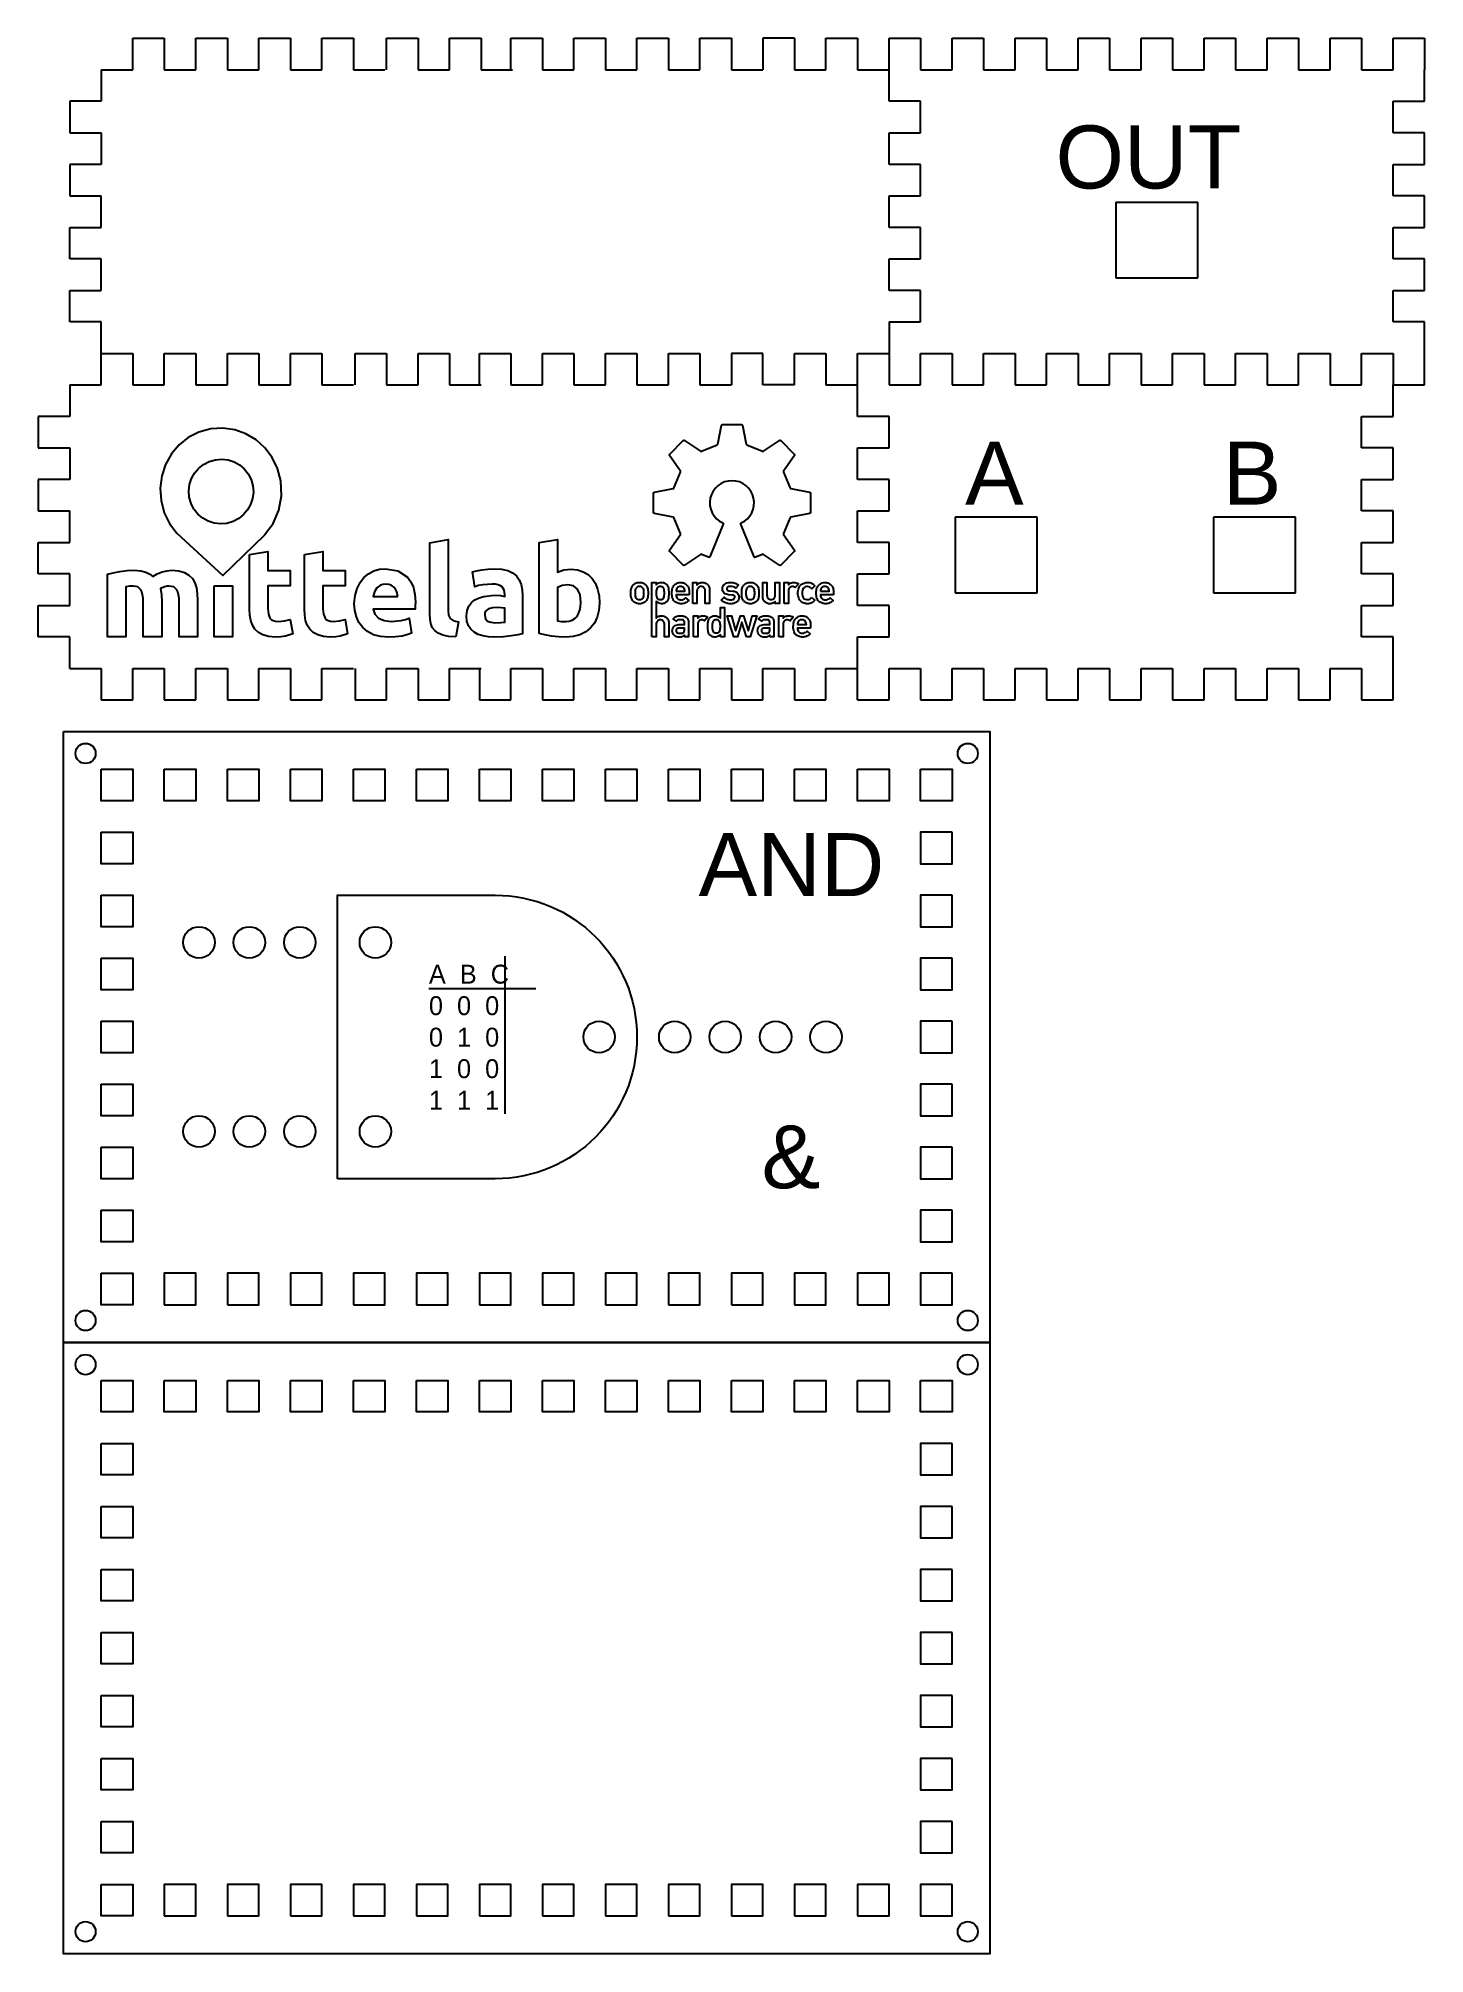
# Model space of a CAD drawing. Header units: millimetres. Extents: x -4 to 216, y 0 to 304.
import ezdxf

# ---------------------------------------------------------------- set-up
doc = ezdxf.new("R2010")
doc.units = ezdxf.units.MM
doc.layers.add('Mittelab logo', color=7, linetype='Continuous')
doc.layers.add('OSH logo', color=7, linetype='Continuous')
doc.styles.get("Standard").update_dxf_attribs({"font": 'Arial.ttf'})

msp = doc.modelspace()

# ---------------------------------------------------------------- linework, layer by layer
for p, q in [((10.91, 298.92), (10.91, 303.92)), ((10.91, 303.92), (15.91, 303.92)), ((15.91, 303.92), (15.91, 298.92)), ((20.91, 298.92), (20.91, 303.92)), ((20.91, 303.92), (25.91, 303.92)), ((25.91, 303.92), (25.91, 298.92)), ((30.91, 298.92), (30.91, 303.92)), ((30.91, 303.92), (35.91, 303.92)), ((35.91, 303.92), (35.91, 298.92)), ((40.91, 298.92), (40.91, 303.92)), ((40.91, 303.92), (45.91, 303.92)), ((45.91, 303.92), (45.91, 298.92)), ((51.18, 298.92), (51.18, 303.92)), ((51.18, 303.92), (56.18, 303.92)), ((56.18, 303.92), (56.18, 298.92)), ((61.18, 298.92), (61.18, 303.92)), ((61.18, 303.92), (66.18, 303.92)), ((66.18, 303.92), (66.18, 298.92)), ((70.91, 298.92), (70.91, 303.92)), ((70.91, 303.92), (75.91, 303.92)), ((70.91, 298.92), (70.91, 303.92)), ((70.91, 303.92), (75.91, 303.92)), ((75.91, 303.92), (75.91, 298.92)), ((75.91, 303.92), (75.91, 298.92)), ((80.91, 298.92), (80.91, 303.92)), ((80.91, 303.92), (85.91, 303.92)), ((80.91, 298.92), (80.91, 303.92)), ((80.91, 303.92), (85.91, 303.92)), ((85.91, 303.92), (85.91, 298.92)), ((85.91, 303.92), (85.91, 298.92)), ((90.91, 298.92), (90.91, 303.92)), ((90.91, 303.92), (95.91, 303.92)), ((95.91, 303.92), (95.91, 298.92)), ((100.91, 298.92), (100.91, 303.92)), ((100.91, 303.92), (105.91, 303.92)), ((105.91, 303.92), (105.91, 298.92)), ((115.91, 303.92), (110.91, 303.92)), ((110.91, 303.92), (110.91, 298.92)), ((115.91, 303.92), (115.91, 298.92)), ((120.91, 298.92), (120.91, 303.92)), ((120.91, 303.92), (125.91, 303.92)), ((125.91, 303.92), (125.91, 298.92)), ((130.91, 293.92), (130.91, 303.92)), ((130.91, 303.92), (135.91, 303.92)), ((135.91, 303.92), (135.91, 298.92)), ((140.91, 298.92), (140.91, 303.92)), ((140.91, 303.92), (145.91, 303.92)), ((145.91, 303.92), (145.91, 298.92)), ((150.91, 298.92), (150.91, 303.92)), ((150.91, 303.92), (155.91, 303.92)), ((155.91, 303.92), (155.91, 298.92)), ((160.91, 298.92), (160.91, 303.92)), ((160.91, 303.92), (165.91, 303.92)), ((165.91, 303.92), (165.91, 298.92)), ((170.91, 298.92), (170.91, 303.92)), ((170.91, 303.92), (175.91, 303.92)), ((175.91, 303.92), (175.91, 298.92)), ((180.91, 303.92), (185.91, 303.92)), ((180.91, 298.92), (180.91, 303.92)), ((185.91, 303.92), (185.91, 298.92)), ((190.91, 298.92), (190.91, 303.92)), ((190.91, 303.92), (195.91, 303.92)), ((195.91, 303.92), (195.91, 298.92)), ((200.91, 298.92), (200.91, 303.92)), ((200.91, 303.92), (205.91, 303.92)), ((205.91, 303.92), (205.91, 298.92)), ((210.91, 298.92), (210.91, 303.92)), ((210.91, 298.92), (210.91, 303.92)), ((210.91, 303.92), (215.91, 303.92)), ((215.91, 303.92), (215.91, 298.92)), ((5.91, 298.92), (10.91, 298.92)), ((5.91, 298.92), (5.91, 293.92)), ((10.91, 298.92), (10.91, 298.92)), ((10.91, 298.92), (10.91, 298.92)), ((15.91, 298.92), (20.91, 298.92)), ((25.91, 298.92), (30.91, 298.92)), ((30.91, 298.92), (30.91, 298.92)), ((30.91, 298.92), (30.91, 298.92)), ((35.91, 298.92), (40.91, 298.92)), ((45.91, 298.92), (50.91, 298.92)), ((51.18, 298.92), (51.18, 298.92)), ((51.18, 298.92), (51.18, 298.92)), ((56.18, 298.92), (61.18, 298.92)), ((66.18, 298.92), (71.18, 298.92)), ((70.91, 298.92), (70.91, 298.92)), ((70.91, 298.92), (70.91, 298.92)), ((70.91, 298.92), (70.91, 298.92)), ((70.91, 298.92), (70.91, 298.92)), ((75.91, 298.92), (80.91, 298.92)), ((75.91, 298.92), (80.91, 298.92)), ((85.91, 298.92), (90.91, 298.92)), ((85.91, 298.92), (90.91, 298.92)), ((90.91, 298.92), (90.91, 298.92)), ((90.91, 298.92), (90.91, 298.92)), ((95.91, 298.92), (100.91, 298.92)), ((105.91, 298.92), (110.91, 298.92)), ((110.91, 298.92), (110.91, 298.92)), ((110.91, 298.92), (110.91, 298.92)), ((115.91, 298.92), (120.91, 298.92)), ((125.91, 298.92), (130.91, 298.92)), ((135.91, 298.92), (140.91, 298.92)), ((145.91, 298.92), (150.91, 298.92)), ((155.91, 298.92), (160.91, 298.92)), ((165.91, 298.92), (170.91, 298.92)), ((175.91, 298.92), (180.91, 298.92)), ((185.91, 298.92), (190.91, 298.92)), ((195.91, 298.92), (200.91, 298.92)), ((205.91, 298.92), (210.91, 298.92)), ((215.91, 293.92), (215.91, 298.92)), ((5.91, 293.92), (0.91, 293.92)), ((0.91, 293.92), (0.91, 288.92)), ((135.91, 293.92), (130.91, 293.92)), ((135.91, 288.92), (135.91, 293.92)), ((210.91, 288.92), (210.91, 293.92)), ((210.91, 293.92), (215.91, 293.92)), ((0.91, 288.92), (5.91, 288.92)), ((5.91, 288.92), (5.91, 283.92)), ((130.91, 283.92), (130.91, 288.92)), ((130.91, 288.92), (135.91, 288.92)), ((215.91, 288.92), (210.91, 288.92)), ((215.91, 283.92), (215.91, 288.92)), ((5.91, 283.92), (0.91, 283.92)), ((0.91, 283.92), (0.91, 278.92)), ((135.91, 283.92), (130.91, 283.92)), ((135.91, 278.92), (135.91, 283.92)), ((210.91, 278.92), (210.91, 283.92)), ((210.91, 283.92), (215.91, 283.92)), ((0.91, 278.92), (5.91, 278.92)), ((5.91, 273.92), (5.91, 278.92)), ((130.91, 273.92), (130.91, 278.92)), ((130.91, 278.92), (135.91, 278.92)), ((166.91, 277.92), (179.91, 277.93)), ((166.91, 277.92), (166.91, 265.92)), ((179.91, 265.93), (179.91, 277.93)), ((215.91, 278.92), (210.91, 278.92)), ((215.91, 273.92), (215.91, 278.92)), ((0.91, 268.92), (0.91, 273.92)), ((0.91, 273.92), (5.91, 273.92)), ((135.91, 273.92), (130.91, 273.92)), ((135.91, 268.92), (135.91, 273.92)), ((210.91, 268.92), (210.91, 273.92)), ((210.91, 273.92), (215.91, 273.92)), ((5.91, 268.92), (0.91, 268.92)), ((5.91, 263.92), (5.91, 268.92)), ((130.91, 263.92), (130.91, 268.92)), ((130.91, 268.92), (135.91, 268.92)), ((215.91, 268.92), (210.91, 268.92)), ((215.91, 263.92), (215.91, 268.92)), ((166.91, 265.92), (179.91, 265.93)), ((0.91, 258.92), (0.91, 263.92)), ((0.91, 263.92), (5.91, 263.92)), ((135.91, 263.92), (130.91, 263.92)), ((135.91, 258.92), (135.91, 263.92)), ((210.91, 258.92), (210.91, 263.92)), ((210.91, 263.92), (215.91, 263.92)), ((5.91, 258.92), (0.91, 258.92)), ((5.91, 253.92), (5.91, 258.92)), ((130.91, 258.92), (135.91, 258.92)), ((130.91, 258.92), (130.91, 253.92)), ((215.91, 258.92), (210.91, 258.92)), ((215.91, 253.92), (215.91, 258.92)), ((5.91, 248.92), (5.91, 253.92)), ((5.91, 253.92), (10.91, 253.92)), ((10.91, 253.92), (10.91, 248.92)), ((15.91, 248.92), (15.91, 253.92)), ((15.91, 253.92), (20.91, 253.92)), ((20.91, 253.92), (20.91, 248.92)), ((25.91, 248.92), (25.91, 253.92)), ((25.91, 253.92), (30.91, 253.92)), ((30.91, 253.92), (30.91, 248.92)), ((35.91, 248.92), (35.91, 253.92)), ((35.91, 253.92), (40.91, 253.92)), ((40.91, 253.92), (40.91, 248.92)), ((46.18, 248.92), (46.18, 253.92)), ((46.18, 253.92), (51.18, 253.92)), ((51.18, 253.92), (51.18, 248.92)), ((56.18, 248.92), (56.18, 253.92)), ((56.18, 253.92), (61.18, 253.92)), ((61.18, 253.92), (61.18, 248.92)), ((65.91, 248.92), (65.91, 253.92)), ((65.91, 253.92), (70.91, 253.92)), ((65.91, 248.92), (65.91, 253.92)), ((65.91, 253.92), (70.91, 253.92)), ((70.91, 253.92), (70.91, 248.92)), ((70.91, 253.92), (70.91, 248.92)), ((75.91, 248.92), (75.91, 253.92)), ((75.91, 253.92), (80.91, 253.92)), ((75.91, 248.92), (75.91, 253.92)), ((75.91, 253.92), (80.91, 253.92)), ((80.91, 253.92), (80.91, 248.92)), ((80.91, 253.92), (80.91, 248.92)), ((85.91, 248.92), (85.91, 253.92)), ((85.91, 253.92), (90.91, 253.92)), ((90.91, 253.92), (90.91, 248.92)), ((95.91, 248.92), (95.91, 253.92)), ((95.91, 253.92), (100.91, 253.92)), ((100.91, 253.92), (100.91, 248.92)), ((110.91, 253.92), (105.91, 253.92)), ((105.91, 253.92), (105.91, 248.92)), ((110.91, 248.92), (110.91, 253.92)), ((115.91, 248.92), (115.91, 253.92)), ((115.91, 253.92), (120.91, 253.92)), ((120.91, 253.92), (120.91, 248.92)), ((125.91, 243.92), (125.91, 253.92)), ((125.91, 253.92), (130.91, 253.92)), ((130.91, 253.92), (130.91, 248.92)), ((135.91, 248.92), (135.91, 253.92)), ((135.91, 253.92), (140.91, 253.92)), ((140.91, 253.92), (140.91, 248.92)), ((145.91, 248.92), (145.91, 253.92)), ((145.91, 253.92), (150.91, 253.92)), ((150.91, 253.92), (150.91, 248.92)), ((155.91, 248.92), (155.91, 253.92)), ((155.91, 253.92), (160.91, 253.92)), ((160.91, 253.92), (160.91, 248.92)), ((165.91, 248.92), (165.91, 253.92)), ((165.91, 253.92), (170.91, 253.92)), ((170.91, 253.92), (170.91, 248.92)), ((175.91, 253.92), (180.91, 253.92)), ((175.91, 248.92), (175.91, 253.92)), ((180.91, 253.92), (180.91, 248.92)), ((185.91, 248.92), (185.91, 253.92)), ((185.91, 253.92), (190.91, 253.92)), ((190.91, 253.92), (190.91, 248.92)), ((195.91, 248.92), (195.91, 253.92)), ((195.91, 253.92), (200.91, 253.92)), ((200.91, 253.92), (200.91, 248.92)), ((205.91, 248.92), (205.91, 253.92)), ((205.91, 248.92), (205.91, 253.92)), ((205.91, 253.92), (210.91, 253.92)), ((210.91, 253.92), (210.91, 248.92)), ((215.91, 248.92), (215.91, 253.92)), ((0.91, 248.92), (0.91, 248.92)), ((0.91, 248.92), (0.91, 248.92)), ((0.91, 248.92), (0.91, 243.92)), ((0.91, 248.92), (5.91, 248.92)), ((10.91, 248.92), (15.91, 248.92)), ((20.91, 248.92), (25.91, 248.92)), ((25.91, 248.92), (25.91, 248.92)), ((25.91, 248.92), (25.91, 248.92)), ((30.91, 248.92), (35.91, 248.92)), ((40.91, 248.92), (45.91, 248.92)), ((46.18, 248.92), (46.18, 248.92)), ((46.18, 248.92), (46.18, 248.92)), ((51.18, 248.92), (56.18, 248.92)), ((61.18, 248.92), (66.18, 248.92)), ((65.91, 248.92), (65.91, 248.92)), ((65.91, 248.92), (65.91, 248.92)), ((65.91, 248.92), (65.91, 248.92)), ((65.91, 248.92), (65.91, 248.92)), ((70.91, 248.92), (75.91, 248.92)), ((70.91, 248.92), (75.91, 248.92)), ((80.91, 248.92), (85.91, 248.92)), ((80.91, 248.92), (85.91, 248.92)), ((85.91, 248.92), (85.91, 248.92)), ((85.91, 248.92), (85.91, 248.92)), ((90.91, 248.92), (95.91, 248.92)), ((100.91, 248.92), (105.91, 248.92)), ((105.91, 248.92), (105.91, 248.92)), ((105.91, 248.92), (105.91, 248.92)), ((115.91, 248.92), (110.91, 248.92)), ((120.91, 248.92), (125.91, 248.92)), ((130.91, 248.92), (135.91, 248.92)), ((140.91, 248.92), (145.91, 248.92)), ((150.91, 248.92), (155.91, 248.92)), ((160.91, 248.92), (165.91, 248.92)), ((170.91, 248.92), (175.91, 248.92)), ((180.91, 248.92), (185.91, 248.92)), ((190.91, 248.92), (195.91, 248.92)), ((200.91, 248.92), (205.91, 248.92)), ((210.91, 243.92), (210.91, 248.92)), ((210.91, 248.92), (215.91, 248.92)), ((0.91, 243.92), (-4.09, 243.92)), ((-4.09, 243.92), (-4.09, 238.92)), ((130.91, 243.92), (125.91, 243.92)), ((130.91, 238.92), (130.91, 243.92)), ((205.91, 238.92), (205.91, 243.92)), ((205.91, 243.92), (210.91, 243.92)), ((-4.09, 238.92), (0.91, 238.92)), ((0.91, 238.92), (0.91, 233.92)), ((125.91, 233.92), (125.91, 238.92)), ((125.91, 238.92), (130.91, 238.92)), ((210.91, 238.92), (205.91, 238.92)), ((210.91, 233.92), (210.91, 238.92)), ((0.91, 233.92), (-4.09, 233.92)), ((-4.09, 233.92), (-4.09, 228.92)), ((130.91, 233.92), (125.91, 233.92)), ((130.91, 228.92), (130.91, 233.92)), ((205.91, 228.92), (205.91, 233.92)), ((205.91, 233.92), (210.91, 233.92)), ((-4.09, 228.92), (0.91, 228.92)), ((0.91, 223.92), (0.91, 228.92)), ((125.91, 223.92), (125.91, 228.92)), ((125.91, 228.92), (130.91, 228.92)), ((210.91, 228.92), (205.91, 228.92)), ((210.91, 223.92), (210.91, 228.92)), ((154.41, 227.93), (141.41, 227.92)), ((141.41, 227.92), (141.41, 215.92)), ((154.41, 215.93), (154.41, 227.93)), ((182.41, 227.92), (182.41, 215.92)), ((195.41, 227.92), (182.41, 227.92)), ((195.41, 215.92), (195.41, 227.92)), ((-4.09, 218.92), (-4.09, 223.92)), ((-4.09, 223.92), (0.91, 223.92)), ((130.91, 223.92), (125.91, 223.92)), ((130.91, 218.92), (130.91, 223.92)), ((205.91, 218.92), (205.91, 223.92)), ((205.91, 223.92), (210.91, 223.92)), ((0.91, 218.92), (-4.09, 218.92)), ((0.91, 213.92), (0.91, 218.92)), ((125.91, 213.92), (125.91, 218.92)), ((125.91, 218.92), (130.91, 218.92)), ((210.91, 218.92), (205.91, 218.92)), ((210.91, 213.92), (210.91, 218.92)), ((141.41, 215.92), (154.41, 215.93)), ((182.41, 215.92), (195.41, 215.92)), ((-4.09, 208.92), (-4.09, 213.92)), ((-4.09, 213.92), (0.91, 213.92)), ((130.91, 213.92), (125.91, 213.92)), ((130.91, 208.92), (130.91, 213.92)), ((205.91, 208.92), (205.91, 213.92)), ((205.91, 213.92), (210.91, 213.92)), ((0.91, 208.92), (-4.09, 208.92)), ((0.91, 203.92), (0.91, 208.92)), ((125.91, 198.92), (125.91, 208.92)), ((125.91, 208.92), (130.91, 208.92)), ((210.91, 208.92), (205.91, 208.92)), ((210.91, 203.92), (210.91, 208.92)), ((0.91, 203.92), (0.91, 203.92)), ((0.91, 203.92), (0.91, 203.92)), ((0.91, 203.92), (5.91, 203.92)), ((5.91, 203.92), (5.91, 198.92)), ((10.91, 198.92), (10.91, 203.92)), ((10.91, 203.92), (15.91, 203.92)), ((15.91, 203.92), (15.91, 198.92)), ((20.91, 198.92), (20.91, 203.92)), ((20.91, 203.92), (25.91, 203.92)), ((25.91, 203.92), (25.91, 203.92)), ((25.91, 203.92), (25.91, 203.92)), ((25.91, 203.92), (25.91, 198.92)), ((30.91, 198.92), (30.91, 203.92)), ((30.91, 203.92), (35.91, 203.92)), ((35.91, 203.92), (35.91, 198.92)), ((40.91, 198.92), (40.91, 203.92)), ((40.91, 203.92), (45.91, 203.92)), ((46.18, 203.92), (46.18, 203.92)), ((46.18, 203.92), (46.18, 203.92)), ((46.18, 203.92), (46.18, 198.92)), ((51.18, 198.92), (51.18, 203.92)), ((51.18, 203.92), (56.18, 203.92)), ((56.18, 203.92), (56.18, 198.92)), ((61.18, 198.92), (61.18, 203.92)), ((61.18, 203.92), (66.18, 203.92)), ((65.91, 203.92), (65.91, 203.92)), ((65.91, 203.92), (65.91, 203.92)), ((65.91, 203.92), (65.91, 198.92)), ((65.91, 203.92), (65.91, 203.92)), ((65.91, 203.92), (65.91, 203.92)), ((65.91, 203.92), (65.91, 198.92)), ((70.91, 198.92), (70.91, 203.92)), ((70.91, 203.92), (75.91, 203.92)), ((70.91, 198.92), (70.91, 203.92)), ((70.91, 203.92), (75.91, 203.92)), ((75.91, 203.92), (75.91, 198.92)), ((75.91, 203.92), (75.91, 198.92)), ((80.91, 198.92), (80.91, 203.92)), ((80.91, 203.92), (85.91, 203.92)), ((80.91, 198.92), (80.91, 203.92)), ((80.91, 203.92), (85.91, 203.92)), ((85.91, 203.92), (85.91, 203.92)), ((85.91, 203.92), (85.91, 203.92)), ((85.91, 203.92), (85.91, 198.92)), ((90.91, 198.92), (90.91, 203.92)), ((90.91, 203.92), (95.91, 203.92)), ((95.91, 203.92), (95.91, 198.92)), ((100.91, 198.92), (100.91, 203.92)), ((100.91, 203.92), (105.91, 203.92)), ((105.91, 203.92), (105.91, 203.92)), ((105.91, 203.92), (105.91, 203.92)), ((105.91, 203.92), (105.91, 198.92)), ((110.91, 198.92), (110.91, 203.92)), ((110.91, 203.92), (115.91, 203.92)), ((115.91, 203.92), (115.91, 198.92)), ((120.91, 198.92), (120.91, 203.92)), ((120.91, 203.92), (125.91, 203.92)), ((130.91, 198.92), (130.91, 203.92)), ((130.91, 203.92), (135.91, 203.92)), ((135.91, 203.92), (135.91, 198.92)), ((140.91, 198.92), (140.91, 203.92)), ((140.91, 203.92), (145.91, 203.92)), ((145.91, 203.92), (145.91, 198.92)), ((150.91, 198.92), (150.91, 203.92)), ((150.91, 203.92), (155.91, 203.92)), ((155.91, 203.92), (155.91, 198.92)), ((160.91, 198.92), (160.91, 203.92)), ((160.91, 203.92), (165.91, 203.92)), ((165.91, 203.92), (165.91, 198.92)), ((170.91, 198.92), (170.91, 203.92)), ((170.91, 203.92), (175.91, 203.92)), ((175.91, 203.92), (175.91, 198.92)), ((180.91, 203.92), (185.91, 203.92)), ((180.91, 198.92), (180.91, 203.92)), ((185.91, 203.92), (185.91, 198.92)), ((190.91, 198.92), (190.91, 203.92)), ((190.91, 203.92), (195.91, 203.92)), ((195.91, 203.92), (195.91, 198.92)), ((200.91, 198.92), (200.91, 203.92)), ((200.91, 203.92), (205.91, 203.92)), ((205.91, 203.92), (205.91, 198.92)), ((210.91, 198.92), (210.91, 203.92)), ((5.91, 198.92), (10.91, 198.92)), ((15.91, 198.92), (20.91, 198.92)), ((25.91, 198.92), (30.91, 198.92)), ((35.91, 198.92), (40.91, 198.92)), ((46.18, 198.92), (51.18, 198.92)), ((56.18, 198.92), (61.18, 198.92)), ((65.91, 198.92), (70.91, 198.92)), ((65.91, 198.92), (70.91, 198.92)), ((75.91, 198.92), (80.91, 198.92)), ((75.91, 198.92), (80.91, 198.92)), ((85.91, 198.92), (90.91, 198.92)), ((95.91, 198.92), (100.91, 198.92)), ((105.91, 198.92), (110.91, 198.92)), ((115.91, 198.92), (120.91, 198.92)), ((125.91, 198.92), (130.91, 198.92)), ((135.91, 198.92), (140.91, 198.92)), ((145.91, 198.92), (150.91, 198.92)), ((155.91, 198.92), (160.91, 198.92)), ((165.91, 198.92), (170.91, 198.92)), ((175.91, 198.92), (180.91, 198.92)), ((185.91, 198.92), (190.91, 198.92)), ((195.91, 198.92), (200.91, 198.92)), ((205.91, 198.92), (210.91, 198.92))]:
    msp.add_line(p, q)
at = {"color": 5}
for p, q in [((69.93, 158.22), (69.93, 133.22)), ((57.89, 153.11), (74.89, 153.11))]:
    msp.add_line(p, q, dxfattribs=at)
for points in [[(-0.09, 193.92), (146.91, 193.92), (146.91, 96.92), (-0.09, 96.92)], [(5.91, 187.92), (10.91, 187.92), (10.91, 182.92), (5.91, 182.92)], [(15.91, 187.92), (20.91, 187.92), (20.91, 182.92), (15.91, 182.92)], [(25.91, 187.92), (30.91, 187.92), (30.91, 182.92), (25.91, 182.92)], [(35.91, 187.92), (40.91, 187.92), (40.91, 182.92), (35.91, 182.92)], [(45.91, 187.92), (50.91, 187.92), (50.91, 182.92), (45.91, 182.92)], [(55.91, 187.92), (60.91, 187.92), (60.91, 182.92), (55.91, 182.92)], [(65.91, 187.92), (70.91, 187.92), (70.91, 182.92), (65.91, 182.92)], [(75.91, 187.92), (80.91, 187.92), (80.91, 182.92), (75.91, 182.92)], [(85.91, 187.92), (90.91, 187.92), (90.91, 182.92), (85.91, 182.92)], [(95.91, 187.92), (100.91, 187.92), (100.91, 182.92), (95.91, 182.92)], [(105.91, 187.92), (110.91, 187.92), (110.91, 182.92), (105.91, 182.92)], [(115.91, 187.92), (120.91, 187.92), (120.91, 182.92), (115.91, 182.92)], [(125.91, 187.92), (130.91, 187.92), (130.91, 182.92), (125.91, 182.92)], [(135.91, 187.92), (140.91, 187.92), (140.91, 182.92), (135.91, 182.92)], [(5.91, 177.92), (10.91, 177.92), (10.91, 172.92), (5.91, 172.92)], [(5.91, 177.92), (10.91, 177.92), (10.91, 172.92), (5.91, 172.92)], [(140.91, 177.92), (135.91, 177.92), (135.91, 172.92), (140.91, 172.92)], [(140.91, 177.92), (135.91, 177.92), (135.91, 172.92), (140.91, 172.92)], [(5.91, 167.92), (10.91, 167.92), (10.91, 162.92), (5.91, 162.92)], [(140.91, 167.92), (135.91, 167.92), (135.91, 162.92), (140.91, 162.92)], [(5.91, 157.92), (10.91, 157.92), (10.91, 152.92), (5.91, 152.92)], [(140.91, 157.92), (135.91, 157.92), (135.91, 152.92), (140.91, 152.92)], [(5.91, 147.92), (10.91, 147.92), (10.91, 142.92), (5.91, 142.92)], [(140.91, 147.92), (135.91, 147.92), (135.91, 142.92), (140.91, 142.92)], [(5.91, 137.92), (10.91, 137.92), (10.91, 132.92), (5.91, 132.92)], [(140.91, 137.92), (135.91, 137.92), (135.91, 132.92), (140.91, 132.92)], [(5.91, 127.92), (10.91, 127.92), (10.91, 122.92), (5.91, 122.92)], [(140.91, 127.92), (135.91, 127.92), (135.91, 122.92), (140.91, 122.92)], [(5.91, 117.92), (10.91, 117.92), (10.91, 112.92), (5.91, 112.92)], [(140.91, 117.92), (135.91, 117.92), (135.91, 112.92), (140.91, 112.92)], [(5.91, 107.92), (10.91, 107.92), (10.91, 102.92), (5.91, 102.92)], [(15.91, 102.92), (20.91, 102.92), (20.91, 107.92), (15.91, 107.92)], [(25.91, 102.92), (30.91, 102.92), (30.91, 107.92), (25.91, 107.92)], [(35.91, 102.92), (40.91, 102.92), (40.91, 107.92), (35.91, 107.92)], [(45.91, 102.92), (50.91, 102.92), (50.91, 107.92), (45.91, 107.92)], [(55.91, 102.92), (60.91, 102.92), (60.91, 107.92), (55.91, 107.92)], [(65.91, 102.92), (70.91, 102.92), (70.91, 107.92), (65.91, 107.92)], [(75.91, 102.92), (80.91, 102.92), (80.91, 107.92), (75.91, 107.92)], [(85.91, 102.92), (90.91, 102.92), (90.91, 107.92), (85.91, 107.92)], [(95.91, 102.92), (100.91, 102.92), (100.91, 107.92), (95.91, 107.92)], [(105.91, 102.92), (110.91, 102.92), (110.91, 107.92), (105.91, 107.92)], [(115.91, 102.92), (120.91, 102.92), (120.91, 107.92), (115.91, 107.92)], [(125.91, 102.92), (130.91, 102.92), (130.91, 107.92), (125.91, 107.92)], [(140.91, 107.92), (135.91, 107.92), (135.91, 102.92), (140.91, 102.92)], [(-0.09, 96.92), (146.91, 96.92), (146.91, -0.08), (-0.09, -0.08)], [(5.91, 90.92), (10.91, 90.92), (10.91, 85.92), (5.91, 85.92)], [(15.91, 90.92), (20.91, 90.92), (20.91, 85.92), (15.91, 85.92)], [(25.91, 90.92), (30.91, 90.92), (30.91, 85.92), (25.91, 85.92)], [(35.91, 90.92), (40.91, 90.92), (40.91, 85.92), (35.91, 85.92)], [(45.91, 90.92), (50.91, 90.92), (50.91, 85.92), (45.91, 85.92)], [(55.91, 90.92), (60.91, 90.92), (60.91, 85.92), (55.91, 85.92)], [(65.91, 90.92), (70.91, 90.92), (70.91, 85.92), (65.91, 85.92)], [(75.91, 90.92), (80.91, 90.92), (80.91, 85.92), (75.91, 85.92)], [(85.91, 90.92), (90.91, 90.92), (90.91, 85.92), (85.91, 85.92)], [(95.91, 90.92), (100.91, 90.92), (100.91, 85.92), (95.91, 85.92)], [(105.91, 90.92), (110.91, 90.92), (110.91, 85.92), (105.91, 85.92)], [(115.91, 90.92), (120.91, 90.92), (120.91, 85.92), (115.91, 85.92)], [(125.91, 90.92), (130.91, 90.92), (130.91, 85.92), (125.91, 85.92)], [(135.91, 90.92), (140.91, 90.92), (140.91, 85.92), (135.91, 85.92)], [(5.91, 80.92), (10.91, 80.92), (10.91, 75.92), (5.91, 75.92)], [(5.91, 80.92), (10.91, 80.92), (10.91, 75.92), (5.91, 75.92)], [(140.91, 80.92), (135.91, 80.92), (135.91, 75.92), (140.91, 75.92)], [(140.91, 80.92), (135.91, 80.92), (135.91, 75.92), (140.91, 75.92)], [(5.91, 70.92), (10.91, 70.92), (10.91, 65.92), (5.91, 65.92)], [(140.91, 70.92), (135.91, 70.92), (135.91, 65.92), (140.91, 65.92)], [(5.91, 60.92), (10.91, 60.92), (10.91, 55.92), (5.91, 55.92)], [(140.91, 60.92), (135.91, 60.92), (135.91, 55.92), (140.91, 55.92)], [(5.91, 50.92), (10.91, 50.92), (10.91, 45.92), (5.91, 45.92)], [(140.91, 50.92), (135.91, 50.92), (135.91, 45.92), (140.91, 45.92)], [(5.91, 40.92), (10.91, 40.92), (10.91, 35.92), (5.91, 35.92)], [(140.91, 40.92), (135.91, 40.92), (135.91, 35.92), (140.91, 35.92)], [(5.91, 30.92), (10.91, 30.92), (10.91, 25.92), (5.91, 25.92)], [(140.91, 30.92), (135.91, 30.92), (135.91, 25.92), (140.91, 25.92)], [(5.91, 20.92), (10.91, 20.92), (10.91, 15.92), (5.91, 15.92)], [(140.91, 20.92), (135.91, 20.92), (135.91, 15.92), (140.91, 15.92)], [(5.91, 10.92), (10.91, 10.92), (10.91, 5.92), (5.91, 5.92)], [(15.91, 5.92), (20.91, 5.92), (20.91, 10.92), (15.91, 10.92)], [(25.91, 5.92), (30.91, 5.92), (30.91, 10.92), (25.91, 10.92)], [(35.91, 5.92), (40.91, 5.92), (40.91, 10.92), (35.91, 10.92)], [(45.91, 5.92), (50.91, 5.92), (50.91, 10.92), (45.91, 10.92)], [(55.91, 5.92), (60.91, 5.92), (60.91, 10.92), (55.91, 10.92)], [(65.91, 5.92), (70.91, 5.92), (70.91, 10.92), (65.91, 10.92)], [(75.91, 5.92), (80.91, 5.92), (80.91, 10.92), (75.91, 10.92)], [(85.91, 5.92), (90.91, 5.92), (90.91, 10.92), (85.91, 10.92)], [(95.91, 5.92), (100.91, 5.92), (100.91, 10.92), (95.91, 10.92)], [(105.91, 5.92), (110.91, 5.92), (110.91, 10.92), (105.91, 10.92)], [(115.91, 5.92), (120.91, 5.92), (120.91, 10.92), (115.91, 10.92)], [(125.91, 5.92), (130.91, 5.92), (130.91, 10.92), (125.91, 10.92)], [(140.91, 10.92), (135.91, 10.92), (135.91, 5.92), (140.91, 5.92)]]:
    msp.add_lwpolyline(points, close=True)
msp.add_lwpolyline([(43.41, 122.92), (43.41, 167.92), (68.41, 167.92, -1), (68.41, 122.92)], format="xyb", close=True, dxfattribs=at)
for centre, radius in [((3.41, 190.42), 1.6), ((143.41, 190.42), 1.6), ((21.41, 160.42), 2.5), ((29.41, 160.42), 2.5), ((37.41, 160.42), 2.5), ((49.41, 160.42), 2.5), ((84.91, 145.42), 2.5), ((96.91, 145.42), 2.5), ((104.91, 145.42), 2.5), ((112.91, 145.42), 2.5), ((120.91, 145.42), 2.5), ((21.41, 130.42), 2.5), ((29.41, 130.42), 2.5), ((37.41, 130.42), 2.5), ((49.41, 130.42), 2.5), ((3.41, 100.42), 1.6), ((143.41, 100.42), 1.6), ((3.41, 93.42), 1.6), ((143.41, 93.42), 1.6), ((3.41, 3.42), 1.6), ((143.41, 3.42), 1.6)]:
    msp.add_circle(centre, radius)
at = {"layer": 'Mittelab logo', "color": 5}
for points in [[(34.39, 233.69), (33.87, 235.64), (33.01, 237.39), (31.86, 238.91), (30.46, 240.17), (28.86, 241.13), (27.09, 241.77), (25.22, 242.05), (23.27, 241.93), (21.39, 241.41), (19.7, 240.55), (18.24, 239.38), (17.03, 237.95), (16.11, 236.3), (15.51, 234.49), (15.27, 232.55), (15.41, 230.54), (15.91, 228.63), (16.75, 226.91), (17.87, 225.4), (19.23, 224.15), (25.22, 218.66), (31.84, 225.13), (31.82, 225.14), (33.16, 226.94), (34.07, 229.02), (34.5, 231.29), (34.39, 233.69)], [(25.83, 226.94), (24.8, 226.86), (23.8, 226.99), (22.85, 227.3), (22, 227.78), (21.24, 228.41), (20.62, 229.19), (20.16, 230.08), (19.87, 231.08), (19.79, 232.12), (19.91, 233.12), (20.22, 234.06), (20.71, 234.92), (21.34, 235.67), (22.12, 236.29), (23.01, 236.75), (24.01, 237.04), (25.04, 237.12), (26.04, 237), (26.99, 236.69), (27.84, 236.21), (28.6, 235.57), (29.22, 234.8), (29.68, 233.9), (29.97, 232.9), (30.05, 231.87), (29.92, 230.87), (29.61, 229.93), (29.13, 229.07), (28.5, 228.32), (27.72, 227.7), (26.83, 227.23), (25.83, 226.94)], [(29.43, 222.02), (32.36, 222.49), (32.36, 219.44), (35.87, 219.44), (35.87, 217.01), (32.36, 217.01), (32.36, 213.38), (32.44, 212.55), (32.68, 211.91), (32.89, 211.67), (33.17, 211.5), (33.54, 211.39), (33.99, 211.36), (34.97, 211.45), (35.88, 211.7), (36.29, 209.42), (35.12, 209.04), (34.4, 208.92), (33.53, 208.89), (32.44, 208.97), (31.54, 209.22), (30.84, 209.6), (30.29, 210.12), (29.89, 210.76), (29.63, 211.52), (29.49, 212.39), (29.44, 213.34), (29.43, 222.02)], [(38.15, 222.02), (41.08, 222.49), (41.08, 219.44), (44.59, 219.44), (44.59, 217.01), (41.08, 217.01), (41.08, 213.38), (41.16, 212.55), (41.41, 211.91), (41.61, 211.67), (41.89, 211.5), (42.26, 211.39), (42.71, 211.36), (43.69, 211.45), (44.6, 211.7), (45, 209.42), (43.83, 209.04), (43.11, 208.92), (42.24, 208.89), (41.15, 208.97), (40.25, 209.22), (39.55, 209.6), (39, 210.12), (38.6, 210.76), (38.34, 211.52), (38.2, 212.39), (38.15, 213.34), (38.15, 222.02)], [(62.15, 208.92), (61, 209), (60.09, 209.19), (59.37, 209.5), (58.83, 209.91), (58.44, 210.42), (58.2, 211.03), (58.08, 211.72), (58.04, 212.51), (58.04, 223.87), (60.97, 224.35), (60.97, 213.1), (61.03, 212.39), (61.25, 211.86), (61.73, 211.51), (62.1, 211.39), (62.58, 211.33), (62.15, 208.92)], [(84.97, 214.28), (84.88, 213.1), (84.61, 212.05), (84.16, 211.12), (83.56, 210.35), (82.79, 209.72), (81.87, 209.25), (80.8, 208.96), (79.59, 208.86), (78.48, 208.91), (77.34, 209.04), (76.27, 209.23), (75.37, 209.45), (75.37, 223.89), (78.29, 224.36), (78.29, 219.21), (79.32, 219.54), (80.46, 219.66), (81.49, 219.56), (82.4, 219.27), (83.17, 218.8), (83.81, 218.17), (84.31, 217.4), (84.66, 216.48), (84.9, 215.44), (84.97, 214.28)], [(12.56, 214.4), (12.54, 215.06), (12.47, 215.61), (12.36, 216.06), (12.2, 216.4), (11.7, 216.84), (10.95, 216.99), (10.39, 216.96), (9.82, 216.89), (9.82, 208.92), (6.91, 208.92), (6.91, 218.89), (7.78, 219.1), (8.83, 219.3), (9.99, 219.44), (11.15, 219.49), (12.16, 219.42), (12.96, 219.21), (13.6, 218.9), (14.11, 218.53), (14.79, 218.93), (15.56, 219.23), (16.34, 219.42), (17.06, 219.49), (18.19, 219.4), (19.1, 219.15), (19.81, 218.74), (20.37, 218.17), (20.76, 217.49), (21.01, 216.68), (21.14, 215.77), (21.19, 214.75), (21.19, 208.92), (18.26, 208.92), (18.26, 214.4), (18.24, 215.06), (18.17, 215.61), (18.06, 216.06), (17.9, 216.4), (17.4, 216.84), (16.65, 216.99), (16.37, 216.96), (15.99, 216.87), (15.3, 216.58), (15.48, 215.62), (15.51, 214.55), (15.51, 208.92), (12.57, 208.92), (12.56, 214.4)], [(46.06, 214.21), (46.17, 215.5), (46.49, 216.62), (46.97, 217.56), (47.59, 218.34), (48.33, 218.94), (49.17, 219.38), (50.07, 219.65), (51, 219.74), (52.97, 219.4), (54.48, 218.4), (55.04, 217.65), (55.44, 216.74), (55.68, 215.67), (55.76, 214.44), (55.74, 213.87), (55.7, 213.33), (49.07, 213.33), (49.33, 212.52), (49.92, 211.9), (50.79, 211.5), (51.92, 211.37), (53.49, 211.52), (54.2, 211.69), (54.76, 211.89), (55.15, 209.51), (54.53, 209.28), (53.66, 209.06), (52.62, 208.91), (51.52, 208.85), (50.21, 208.96), (49.09, 209.26), (48.15, 209.75), (47.39, 210.39), (46.8, 211.18), (46.39, 212.08), (46.15, 213.11), (46.06, 214.21)], [(68.24, 219.73), (69.43, 219.65), (70.41, 219.43), (71.18, 219.07), (71.79, 218.59), (72.23, 217.98), (72.53, 217.25), (72.69, 216.41), (72.75, 215.49), (72.75, 209.42), (71.99, 209.27), (70.99, 209.09), (69.76, 208.95), (68.29, 208.9), (67.34, 208.94), (66.48, 209.08), (65.72, 209.31), (65.08, 209.65), (64.56, 210.12), (64.18, 210.7), (63.94, 211.42), (63.86, 212.28), (63.95, 213.12), (64.22, 213.81), (64.65, 214.38), (65.2, 214.81), (65.85, 215.13), (66.6, 215.35), (68.23, 215.52), (69.24, 215.47), (69.96, 215.34), (69.96, 215.65), (69.85, 216.32), (69.51, 216.85), (69.24, 217.04), (68.89, 217.18), (68.46, 217.27), (67.94, 217.29), (66.47, 217.19), (65.79, 217.06), (65.21, 216.88), (64.83, 219.23), (65.47, 219.4), (66.3, 219.55), (67.26, 219.67), (68.24, 219.73)], [(23.82, 217.01), (26.75, 217.01), (26.75, 208.92), (23.82, 208.92), (23.82, 217.01)], [(52.94, 215.33), (52.81, 216.06), (52.48, 216.68), (51.92, 217.13), (51.53, 217.26), (51.06, 217.3), (50.6, 217.26), (50.21, 217.14), (49.62, 216.69), (49.26, 216.06), (49.07, 215.32), (52.94, 215.33)], [(82.01, 214.37), (81.88, 215.6), (81.49, 216.48), (80.84, 217.01), (79.93, 217.19), (79.03, 217.07), (78.32, 216.78), (78.32, 211.45), (78.87, 211.38), (79.6, 211.36), (80.16, 211.41), (80.65, 211.56), (81.06, 211.82), (81.41, 212.18), (81.66, 212.63), (81.85, 213.14), (81.97, 213.72), (82.01, 214.37)], [(68.48, 211.17), (69.3, 211.19), (69.92, 211.25), (69.92, 213.47), (69.4, 213.55), (68.75, 213.59), (67.97, 213.54), (67.34, 213.35), (66.9, 212.98), (66.79, 212.72), (66.75, 212.39), (66.86, 211.81), (67.21, 211.44), (67.75, 211.23), (68.48, 211.17)]]:
    msp.add_lwpolyline(points, close=True, dxfattribs=at)
at = {"layer": 'OSH logo', "color": 5}
for points in [[(107.46, 227, 4.564396), (104.52, 227, -0.401467), (104.61, 226.8), (102.5, 221.63, -0.415695), (102.29, 221.55), (101.14, 222.02, 0.252019), (100.99, 222.01), (98.47, 220.3, -0.359432), (98.27, 220.32), (96.12, 222.47, -0.359432), (96.1, 222.68), (97.8, 225.19, 0.252019), (97.82, 225.35), (96.78, 227.85, 0.252019), (96.67, 227.94), (93.68, 228.52, -0.359432), (93.55, 228.68), (93.55, 231.72, -0.359432), (93.68, 231.87), (96.67, 232.45, 0.252019), (96.78, 232.55), (97.82, 235.05, 0.252019), (97.8, 235.2), (96.1, 237.72, -0.359432), (96.12, 237.92), (98.27, 240.07, -0.359432), (98.47, 240.09), (100.99, 238.39, 0.252019), (101.14, 238.37), (103.64, 239.41, 0.252019), (103.74, 239.52), (104.32, 242.51, -0.359432), (104.47, 242.64), (107.52, 242.64, -0.359432), (107.67, 242.51), (108.25, 239.52, 0.252019), (108.35, 239.41), (110.85, 238.37, 0.252019), (111, 238.39), (113.51, 240.09, -0.359432), (113.72, 240.07), (115.87, 237.92, -0.359432), (115.89, 237.72), (114.19, 235.2, 0.252019), (114.17, 235.05), (115.21, 232.55, 0.252019), (115.32, 232.45), (118.31, 231.87, -0.359432), (118.44, 231.72), (118.44, 228.68, -0.359432), (118.31, 228.52), (115.32, 227.94, 0.252019), (115.21, 227.85), (114.17, 225.35, 0.252019), (114.19, 225.19), (115.89, 222.68, -0.359432), (115.87, 222.47), (113.72, 220.32, -0.359432), (113.51, 220.3), (111, 222.01, 0.252019), (110.85, 222.02), (109.7, 221.55, -0.415695), (109.49, 221.63), (107.38, 226.8, -0.401467)], [(89.94, 215.88, -0.025798), (89.96, 216.34, -0.049993), (90.03, 216.67, -0.108271), (90.3, 217.15, -0.045718), (90.47, 217.3, -0.033278), (90.68, 217.44, -0.075901), (90.96, 217.54, -0.05339), (91.31, 217.57, -0.053806), (91.66, 217.54, -0.074871), (91.94, 217.44, -0.032985), (92.16, 217.3, -0.045298), (92.32, 217.15, -0.108967), (92.6, 216.67, -0.049567), (92.66, 216.34, -0.025562), (92.68, 215.88, -0.025205), (92.66, 215.4, -0.049809), (92.6, 215.07, -0.108967), (92.32, 214.6, -0.047852), (92.16, 214.45, -0.035401), (91.94, 214.31, -0.073595), (91.66, 214.21, -0.052627), (91.31, 214.17, -0.052219), (90.96, 214.21, -0.074608), (90.68, 214.31, -0.035703), (90.47, 214.45, -0.04827), (90.3, 214.6, -0.108271), (90.03, 215.07, -0.050237), (89.96, 215.4, -0.025438), (89.94, 215.88)], [(92.02, 215.87, 0.017641), (92.01, 216.18, 0.041165), (91.98, 216.38, 0.088584), (91.85, 216.66, 0.133632), (91.63, 216.84, 0.107368), (91.31, 216.91, 0.107256), (91, 216.84, 0.137012), (90.78, 216.66, 0.099637), (90.65, 216.38, 0.037725), (90.62, 216.18, 0.016433), (90.61, 215.88, 0.01603), (90.62, 215.57, 0.037467), (90.65, 215.36, 0.103158), (90.78, 215.08, 0.137012), (91, 214.9, 0.107256), (91.31, 214.84, 0.107368), (91.63, 214.9, 0.133632), (91.85, 215.08, 0.091412), (91.98, 215.36, 0.041137), (92.01, 215.56, 0.017697), (92.02, 215.87)], [(93.29, 208.92), (93.29, 217.53), (93.96, 217.53), (93.96, 217.19, -0.104802), (94.35, 217.48, -0.10736), (94.82, 217.57, -0.057622), (95.1, 217.54, -0.070013), (95.35, 217.45, -0.101715), (95.71, 217.14, -0.114883), (95.9, 216.72, -0.034464), (95.94, 216.39, -0.014023), (95.95, 215.87, -0.014081), (95.94, 215.35, -0.034184), (95.9, 215.02, -0.117354), (95.71, 214.6, -0.106609), (95.35, 214.29, -0.068697), (95.1, 214.2, -0.056215), (94.82, 214.17, -0.119691), (94.36, 214.28, -0.074769), (93.96, 214.56), (93.96, 211.89), (93.97, 211.89, -0.120591), (94.35, 212.19, -0.107855), (94.84, 212.28, -0.09484), (95.22, 212.21, -0.077755), (95.59, 211.99, -0.124606), (95.86, 211.63, -0.05466), (95.93, 211.4, -0.044886), (95.95, 211.13), (95.95, 208.92), (95.28, 208.92), (95.28, 210.9, 0.085931), (95.23, 211.2, 0.111411), (95.09, 211.43, 0.1026), (94.88, 211.57, 0.097115), (94.62, 211.62, 0.095603), (94.36, 211.57, 0.104096), (94.15, 211.43, 0.111411), (94.01, 211.2, 0.085931), (93.96, 210.9), (93.96, 208.92), (93.29, 208.92)], [(94.62, 214.84, 0.05256), (94.83, 214.86, 0.077179), (95, 214.92, 0.201851), (95.18, 215.16, 0.071312), (95.28, 215.87, 0.07085), (95.18, 216.58, 0.2015), (95, 216.82, 0.077595), (94.83, 216.88, 0.052927), (94.62, 216.91, 0.054855), (94.41, 216.88, 0.079892), (94.24, 216.82, 0.200312), (94.06, 216.57, 0.067776), (93.96, 215.87, 0.068075), (94.06, 215.17, 0.20057), (94.24, 214.92, 0.079622), (94.41, 214.86, 0.05461), (94.62, 214.84)], [(99.19, 215.62), (97.12, 215.62, 0.08687), (97.17, 215.26, 0.12203), (97.34, 215.01, 0.100797), (97.59, 214.85, 0.087141), (97.91, 214.8, 0.10511), (98.3, 214.88, 0.095394), (98.64, 215.12), (99.12, 214.71, -0.056475), (98.86, 214.46, -0.064966), (98.57, 214.3, -0.095843), (97.92, 214.17, -0.081251), (97.42, 214.26, -0.070681), (96.93, 214.5, -0.087619), (96.72, 214.71, -0.070054), (96.57, 215.01, -0.049933), (96.48, 215.39, -0.034871), (96.45, 215.86, -0.033432), (96.48, 216.31, -0.046122), (96.56, 216.68, -0.062341), (96.7, 216.98, -0.077018), (96.89, 217.2, -0.079416), (97.35, 217.48, -0.09631), (97.82, 217.57, -0.095434), (98.33, 217.48, -0.093203), (98.78, 217.19, -0.112595), (99.08, 216.75, -0.096046), (99.19, 216.17), (99.19, 215.62)], [(97.12, 216.17), (98.52, 216.17, 0.077957), (98.46, 216.5, 0.107673), (98.31, 216.74, 0.103117), (98.09, 216.89, 0.097554), (97.82, 216.94, 0.096545), (97.55, 216.89, 0.103613), (97.32, 216.74, 0.109745), (97.17, 216.5, 0.079566), (97.12, 216.17)], [(99.77, 214.21), (99.77, 217.53), (100.44, 217.53), (100.44, 217.18), (100.45, 217.18, -0.120591), (100.82, 217.48, -0.107855), (101.32, 217.57, -0.09484), (101.7, 217.5, -0.077755), (102.06, 217.28, -0.124606), (102.33, 216.92, -0.05466), (102.4, 216.69, -0.044886), (102.42, 216.42), (102.42, 214.21), (101.76, 214.21), (101.76, 216.19, 0.085931), (101.71, 216.49, 0.111411), (101.57, 216.72, 0.1026), (101.36, 216.86, 0.097115), (101.1, 216.91, 0.095603), (100.84, 216.86, 0.104096), (100.63, 216.72, 0.111411), (100.49, 216.49, 0.085931), (100.44, 216.19), (100.44, 214.21), (99.77, 214.21)], [(104.27, 214.76), (104.74, 215.23, 0.098037), (105.22, 214.91, 0.097878), (105.79, 214.8, 0.056172), (106.05, 214.83, 0.075268), (106.26, 214.91, 0.132275), (106.4, 215.04, 0.134354), (106.45, 215.23, 0.106629), (106.42, 215.36, 0.12069), (106.34, 215.45, 0.09047), (106.22, 215.52, 0.056428), (106.04, 215.55), (105.45, 215.61, -0.076036), (105.07, 215.69, -0.087673), (104.76, 215.88, -0.11727), (104.56, 216.17, -0.097174), (104.49, 216.55, -0.109618), (104.58, 216.99, -0.128921), (104.85, 217.31, -0.087276), (105.25, 217.51, -0.071696), (105.73, 217.57, -0.040768), (106.14, 217.54, -0.053284), (106.48, 217.45, -0.080906), (107.03, 217.12), (106.62, 216.63, 0.052362), (106.21, 216.86, 0.098217), (105.73, 216.94, 0.061601), (105.46, 216.92, 0.121953), (105.29, 216.83, 0.221335), (105.16, 216.54, 0.109495), (105.18, 216.44, 0.089007), (105.25, 216.34, 0.118386), (105.39, 216.27, 0.058649), (105.6, 216.23), (106.15, 216.19, -0.036942), (106.39, 216.16, -0.047659), (106.59, 216.09, -0.126346), (106.89, 215.87, -0.088076), (107.06, 215.56, -0.08029), (107.11, 215.2, -0.123749), (107.01, 214.76, -0.1267), (106.71, 214.44, -0.080762), (106.27, 214.24, -0.066626), (105.74, 214.17, -0.097228), (104.96, 214.32, -0.092697), (104.27, 214.76)], [(107.53, 215.88, -0.025798), (107.55, 216.34, -0.049993), (107.61, 216.67, -0.108271), (107.89, 217.15, -0.045718), (108.05, 217.3, -0.033278), (108.27, 217.44, -0.075901), (108.55, 217.54, -0.05339), (108.9, 217.57, -0.053806), (109.25, 217.54, -0.074871), (109.53, 217.44, -0.032985), (109.74, 217.3, -0.045298), (109.91, 217.15, -0.108967), (110.18, 216.67, -0.049567), (110.25, 216.34, -0.025562), (110.27, 215.88, -0.025205), (110.25, 215.4, -0.049809), (110.18, 215.07, -0.108967), (109.91, 214.6, -0.047852), (109.74, 214.45, -0.035401), (109.53, 214.31, -0.073595), (109.25, 214.21, -0.052627), (108.9, 214.17, -0.052219), (108.55, 214.21, -0.074608), (108.27, 214.31, -0.035703), (108.05, 214.45, -0.04827), (107.89, 214.6, -0.108271), (107.61, 215.07, -0.050237), (107.55, 215.4, -0.025438), (107.53, 215.88)], [(109.6, 215.87, 0.017641), (109.59, 216.18, 0.041165), (109.56, 216.38, 0.088584), (109.44, 216.66, 0.133632), (109.21, 216.84, 0.107368), (108.9, 216.91, 0.107256), (108.58, 216.84, 0.137012), (108.36, 216.66, 0.099637), (108.23, 216.38, 0.037725), (108.21, 216.18, 0.016433), (108.2, 215.88, 0.01603), (108.21, 215.57, 0.037467), (108.23, 215.36, 0.103158), (108.36, 215.08, 0.137012), (108.58, 214.9, 0.107256), (108.9, 214.84, 0.107368), (109.21, 214.9, 0.133632), (109.44, 215.08, 0.091412), (109.56, 215.36, 0.041137), (109.59, 215.56, 0.017697), (109.6, 215.87)], [(110.87, 215.33), (110.87, 217.53), (111.54, 217.53), (111.54, 215.55, 0.085654), (111.59, 215.25, 0.11271), (111.73, 215.03, 0.103765), (111.94, 214.89, 0.094876), (112.2, 214.84, 0.096378), (112.46, 214.89, 0.10228), (112.67, 215.03, 0.11271), (112.81, 215.25, 0.085654), (112.86, 215.55), (112.86, 217.53), (113.53, 217.53), (113.53, 214.21), (112.86, 214.21), (112.86, 214.56), (112.85, 214.56, -0.120105), (112.48, 214.27, -0.107976), (111.99, 214.17, -0.093586), (111.6, 214.25, -0.078661), (111.23, 214.47, -0.125381), (110.96, 214.83, -0.054568), (110.9, 215.06, -0.044619), (110.87, 215.33)], [(114.29, 214.21), (114.29, 217.53), (114.95, 217.53), (114.95, 217.18), (114.97, 217.18, -0.120591), (115.34, 217.48, -0.107855), (115.83, 217.57, -0.089411), (116.19, 217.51, -0.077595), (116.53, 217.32), (116.04, 216.74, 0.072723), (115.82, 216.86, 0.089836), (115.6, 216.91, 0.179309), (115.16, 216.74, 0.132965), (115, 216.52, 0.09016), (114.95, 216.21), (114.95, 214.21), (114.29, 214.21)], [(118.67, 215.19), (119.16, 214.75, -0.091026), (118.65, 214.33, -0.065412), (118.33, 214.21, -0.058629), (117.97, 214.17, -0.090897), (117.42, 214.27, -0.085658), (116.93, 214.57, -0.070876), (116.72, 214.79, -0.061885), (116.58, 215.09, -0.048776), (116.49, 215.45, -0.036842), (116.46, 215.87, -0.036799), (116.49, 216.29, -0.04859), (116.58, 216.65, -0.061479), (116.72, 216.95, -0.070297), (116.93, 217.18, -0.086057), (117.42, 217.47, -0.091731), (117.97, 217.57, -0.059173), (118.33, 217.53, -0.065877), (118.65, 217.41, -0.09), (119.16, 217), (118.67, 216.56, 0.104194), (118.36, 216.82, 0.120873), (117.99, 216.91, 0.095238), (117.62, 216.84, 0.126364), (117.35, 216.65, 0.107047), (117.18, 216.32, 0.067501), (117.13, 215.87, 0.067794), (117.18, 215.42, 0.107329), (117.35, 215.1, 0.126184), (117.62, 214.9, 0.094839), (117.99, 214.84, 0.121813), (118.36, 214.93, 0.105772), (118.67, 215.19)], [(122.1, 215.62), (120.03, 215.62, 0.08687), (120.08, 215.26, 0.12203), (120.25, 215.01, 0.100797), (120.5, 214.85, 0.087141), (120.82, 214.8, 0.10511), (121.21, 214.88, 0.095394), (121.55, 215.12), (122.03, 214.71, -0.056475), (121.77, 214.46, -0.064966), (121.48, 214.3, -0.095843), (120.83, 214.17, -0.081251), (120.33, 214.26, -0.070681), (119.84, 214.5, -0.087619), (119.63, 214.71, -0.070054), (119.48, 215.01, -0.049933), (119.39, 215.39, -0.034871), (119.36, 215.86, -0.033432), (119.39, 216.31, -0.046122), (119.47, 216.68, -0.062341), (119.61, 216.98, -0.077018), (119.8, 217.2, -0.079416), (120.26, 217.48, -0.09631), (120.73, 217.57, -0.095434), (121.24, 217.48, -0.093203), (121.69, 217.19, -0.112595), (121.99, 216.75, -0.096046), (122.1, 216.17), (122.1, 215.62)], [(120.03, 216.17), (121.43, 216.17, 0.077957), (121.37, 216.5, 0.107673), (121.22, 216.74, 0.103117), (121, 216.89, 0.097554), (120.73, 216.94, 0.096545), (120.46, 216.89, 0.103613), (120.24, 216.74, 0.109745), (120.09, 216.5, 0.079566), (120.03, 216.17)], [(104.15, 208.92), (104.15, 209.27, -0.10398), (103.76, 208.98, -0.106588), (103.3, 208.88, -0.055808), (103.01, 208.91, -0.06872), (102.77, 209, -0.11103), (102.41, 209.31, -0.122139), (102.22, 209.73, -0.032942), (102.18, 210.07, -0.013543), (102.17, 210.59, -0.013715), (102.18, 211.1, -0.033357), (102.22, 211.43, -0.11935), (102.41, 211.85, -0.106131), (102.77, 212.16, -0.07004), (103.01, 212.25, -0.057206), (103.3, 212.28, -0.122876), (103.76, 212.18, -0.068579), (104.15, 211.89), (104.15, 213.59), (104.82, 213.59), (104.82, 208.92), (104.15, 208.92)], [(98.46, 208.91), (98.46, 209.2), (98.45, 209.2, -0.178845), (98.17, 208.96, -0.059327), (97.94, 208.89, -0.039392), (97.65, 208.87, -0.079185), (97.17, 208.95, -0.113154), (96.82, 209.17, -0.107519), (96.59, 209.49, -0.101914), (96.51, 209.89, -0.091644), (96.58, 210.27, -0.099055), (96.78, 210.59, -0.118231), (97.11, 210.8, -0.084946), (97.56, 210.87), (98.46, 210.87), (98.46, 211.22, 0.119066), (98.42, 211.42, 0.136105), (98.3, 211.55, 0.093628), (98.09, 211.63, 0.054168), (97.8, 211.65, 0.033654), (97.59, 211.64, 0.048005), (97.42, 211.6, 0.167425), (97.19, 211.39), (96.68, 211.8, -0.130358), (97.14, 212.17, -0.059689), (97.43, 212.26, -0.049238), (97.77, 212.28, -0.062011), (98.31, 212.23, -0.086571), (98.74, 212.04, -0.141819), (99.01, 211.7, -0.055588), (99.08, 211.47, -0.042651), (99.11, 211.19), (99.11, 208.91), (98.46, 208.91)], [(98.46, 210.08), (98.46, 210.32), (97.68, 210.32, 0.055048), (97.44, 210.29, 0.092892), (97.26, 210.21, 0.131074), (97.15, 210.09, 0.1149), (97.12, 209.92, 0.119141), (97.16, 209.76, 0.101603), (97.27, 209.63, 0.119122), (97.46, 209.53, 0.067688), (97.73, 209.5, 0.045822), (98.08, 209.52, 0.096608), (98.31, 209.6, 0.096863), (98.38, 209.67, 0.069926), (98.43, 209.77, 0.07584), (98.46, 210.08)], [(99.89, 208.92), (99.89, 212.25), (100.55, 212.25), (100.55, 211.89), (100.57, 211.89, -0.120591), (100.94, 212.19, -0.107855), (101.43, 212.28, -0.089411), (101.79, 212.22, -0.077595), (102.13, 212.03), (101.64, 211.45, 0.072723), (101.42, 211.58, 0.089836), (101.2, 211.62, 0.179309), (100.76, 211.45, 0.132965), (100.6, 211.24, 0.09016), (100.55, 210.92), (100.55, 208.92), (99.89, 208.92)], [(103.5, 211.62, 0.052402), (103.29, 211.6, 0.077037), (103.12, 211.54, 0.202196), (102.93, 211.29, 0.071339), (102.84, 210.59, 0.071236), (102.93, 209.87, 0.202196), (103.12, 209.63, 0.077037), (103.29, 209.57, 0.052402), (103.5, 209.55, 0.055305), (103.71, 209.57, 0.080078), (103.87, 209.63, 0.198359), (104.06, 209.89, 0.068847), (104.15, 210.59, 0.06887), (104.06, 211.28, 0.198359), (103.87, 211.53, 0.080078), (103.71, 211.6, 0.055305), (103.5, 211.62)], [(112.01, 208.91), (112.01, 209.2), (111.99, 209.2, -0.178845), (111.71, 208.96, -0.059327), (111.49, 208.89, -0.039392), (111.2, 208.87, -0.079185), (110.71, 208.95, -0.113154), (110.36, 209.17, -0.107519), (110.13, 209.49, -0.101914), (110.06, 209.89, -0.091644), (110.12, 210.27, -0.099055), (110.32, 210.59, -0.118231), (110.65, 210.8, -0.084946), (111.11, 210.87), (112.01, 210.87), (112.01, 211.22, 0.119066), (111.97, 211.42, 0.136105), (111.84, 211.55, 0.093628), (111.63, 211.63, 0.054168), (111.34, 211.65, 0.033654), (111.13, 211.64, 0.048005), (110.96, 211.6, 0.167425), (110.73, 211.39), (110.22, 211.8, -0.130358), (110.68, 212.17, -0.059689), (110.97, 212.26, -0.049238), (111.31, 212.28, -0.062011), (111.86, 212.23, -0.086571), (112.28, 212.04, -0.141819), (112.56, 211.7, -0.055588), (112.63, 211.47, -0.042651), (112.65, 211.19), (112.65, 208.91), (112.01, 208.91)], [(112.01, 210.08), (112.01, 210.32), (111.23, 210.32, 0.055048), (110.98, 210.29, 0.092892), (110.8, 210.21, 0.131074), (110.7, 210.09, 0.1149), (110.67, 209.92, 0.119141), (110.7, 209.76, 0.101603), (110.81, 209.63, 0.119122), (111, 209.53, 0.067688), (111.28, 209.5, 0.045822), (111.63, 209.52, 0.096608), (111.85, 209.6, 0.096863), (111.92, 209.67, 0.069926), (111.97, 209.77, 0.07584), (112.01, 210.08)], [(113.44, 208.92), (113.44, 212.25), (114.11, 212.25), (114.11, 211.89), (114.12, 211.89, -0.120591), (114.49, 212.19, -0.107855), (114.99, 212.28, -0.089411), (115.34, 212.22, -0.077595), (115.68, 212.03), (115.2, 211.45, 0.072723), (114.98, 211.58, 0.089836), (114.75, 211.62, 0.179309), (114.31, 211.45, 0.132965), (114.16, 211.24, 0.09016), (114.11, 210.92), (114.11, 208.92), (113.44, 208.92)], [(118.46, 210.33), (116.39, 210.33, 0.08687), (116.45, 209.97, 0.12203), (116.61, 209.72, 0.100797), (116.87, 209.56, 0.087141), (117.18, 209.51, 0.10511), (117.57, 209.59, 0.095394), (117.91, 209.83), (118.4, 209.42, -0.056475), (118.13, 209.17, -0.064966), (117.84, 209.01, -0.095843), (117.19, 208.88, -0.081251), (116.69, 208.97, -0.070681), (116.2, 209.22, -0.087619), (115.99, 209.42, -0.070054), (115.84, 209.72, -0.049933), (115.75, 210.1, -0.034871), (115.72, 210.57, -0.033432), (115.75, 211.02, -0.046122), (115.83, 211.39, -0.062341), (115.97, 211.69, -0.077018), (116.17, 211.91, -0.079416), (116.62, 212.19, -0.09631), (117.09, 212.28, -0.095434), (117.61, 212.19, -0.093203), (118.05, 211.91, -0.112595), (118.36, 211.46, -0.096046), (118.46, 210.88), (118.46, 210.33)], [(116.39, 210.88), (117.79, 210.88, 0.077957), (117.73, 211.21, 0.107673), (117.58, 211.46, 0.103117), (117.36, 211.6, 0.097554), (117.09, 211.65, 0.096545), (116.82, 211.6, 0.103613), (116.6, 211.46, 0.109745), (116.45, 211.21, 0.079566), (116.39, 210.88)]]:
    msp.add_lwpolyline(points, format="xyb", close=True, dxfattribs=at)
msp.add_lwpolyline([(108.28, 208.92), (107.58, 211.25), (107.57, 211.25), (106.88, 208.92), (106.29, 208.92), (105.22, 212.25), (105.93, 212.25), (106.57, 209.92), (106.58, 209.92), (107.33, 212.25), (107.82, 212.25), (108.57, 209.92), (108.59, 209.92), (109.22, 212.25), (109.93, 212.25), (108.87, 208.92), (108.28, 208.92)], close=True, dxfattribs=at)

# ---------------------------------------------------------------- texts
at = {"color": 5}
for s, p in [('OUT', (157.34, 280.09)), ('A', (142.97, 229.88)), ('B', (183.87, 229.91)), ('AND', (100.68, 167.77)), ('&', (110.68, 121.41))]:
    msp.add_text(s, height=10, dxfattribs=at).set_placement(p)
at = {"color": 5, "insert": (57.9, 156.89), "char_height": 3, "attachment_point": 1}
msp.add_mtext_dynamic_manual_height_columns('{\\fUbuntu Mono|b0|i0|c0|p0;A  B  C\\P0  0  0\\P0  1  0\\P1  0  0\\P1  1  1}', width=23.1445, gutter_width=12.5, heights=[0], dxfattribs=at)

doc.saveas('drawing.dxf')
